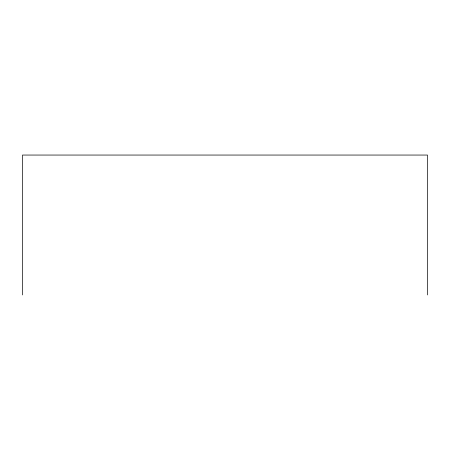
<?xml version="1.0" encoding="UTF-8"?>
<svg xmlns="http://www.w3.org/2000/svg" width="450" height="450" viewBox="0 0 450 450"><rect width="100%" height="100%" fill="white"/><g stroke="black" fill="none" stroke-linecap="round" stroke-linejoin="round"><path stroke-width="0.67" d="M427.5 294.947L427.5 155.053L22.5 155.053L22.5 294.947"/></g></svg>
